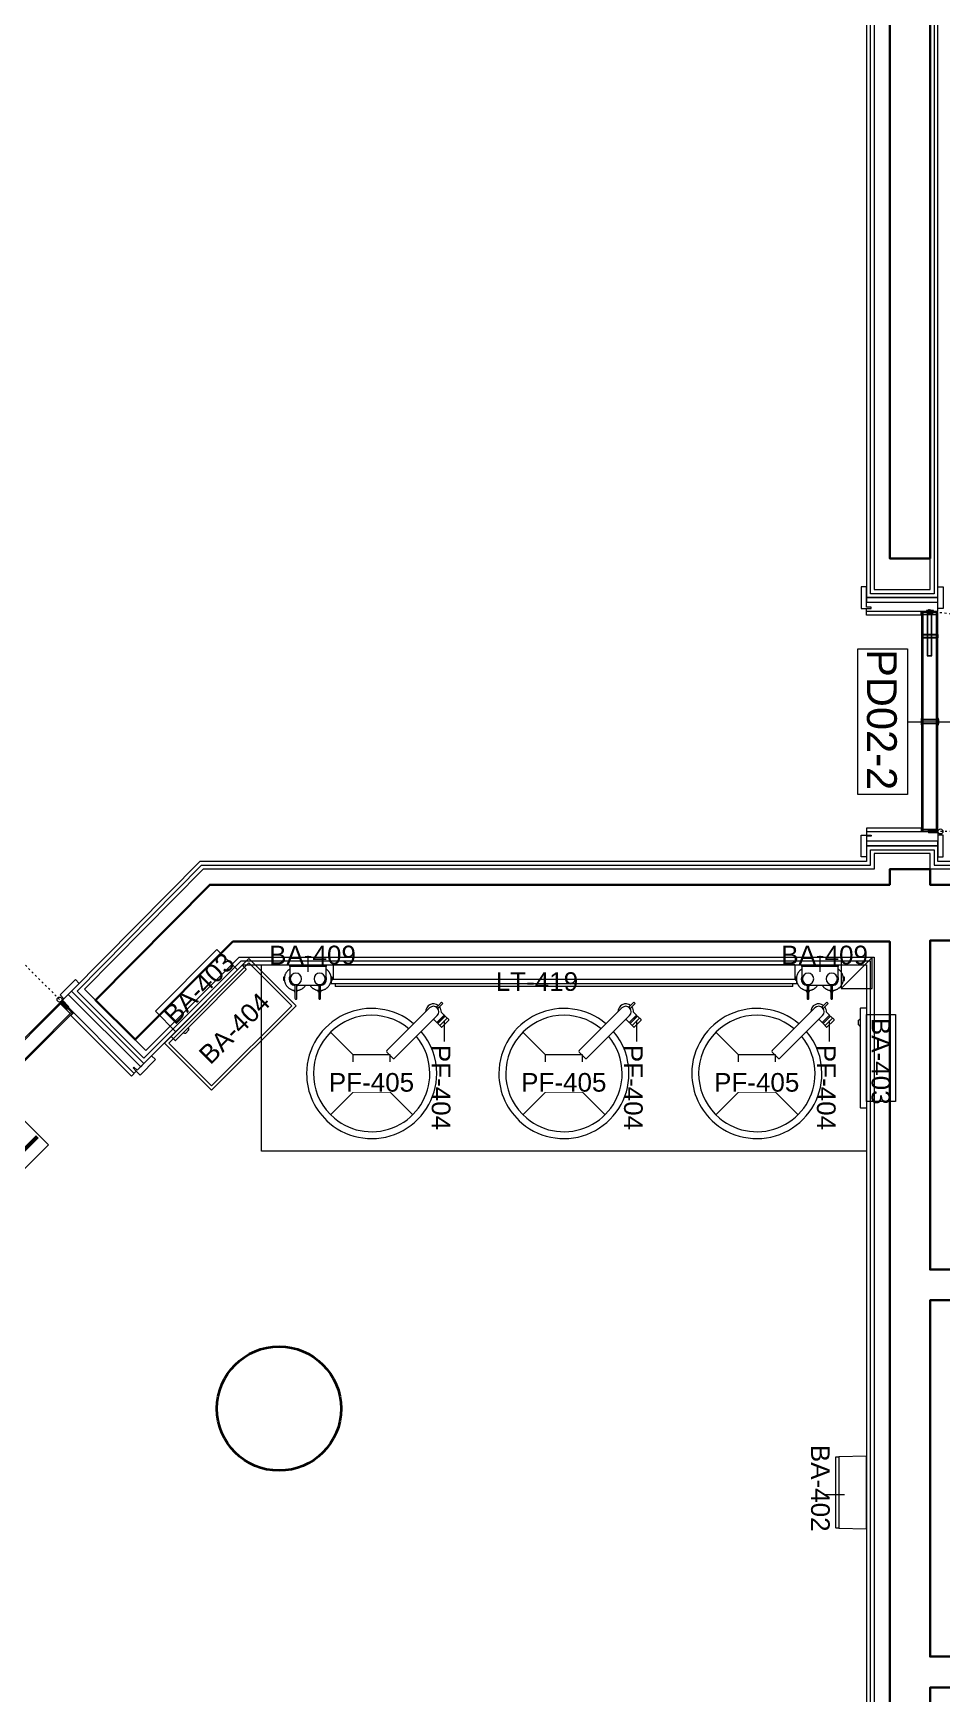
# Model space of a CAD drawing. Header units: centimetres. Extents: x 118932 to 154602, y -32682 to -23521.
# Drawn here: x 126070 to 126363, y -26006 to -25471 of the extents above; entities that cross this region are included whole.
import ezdxf

# ---------------------------------------------------------------- set-up
doc = ezdxf.new("R2010")
doc.units = ezdxf.units.CM
doc.header["$LTSCALE"] = 50
doc.header["$MEASUREMENT"] = 0
doc.linetypes.add('ACAD_ISO03W100', pattern=[30, 12, -18])
doc.linetypes.add('Dash', pattern=[6.35, 3.175, -3.175])
for name, color, linetype, lineweight, true_color in [('GEN_00_BL_Yazı', 7, 'Continuous', 0, 0x4f5250), ('GEN_01_TA_Kolon', 7, 'Continuous', 35, 0xd05d28), ('GEN_02_TF_Islak Hacim', 7, 'Continuous', 5, 0x007cb0), ('GEN_02_TF_Kapı', 7, 'Continuous', 9, 0x4a3526), ('GEN_02_TF_Mobilya', 7, 'Continuous', 5, 0x745e3d), ('GEN_05_ML_Ahşap', 7, 'Continuous', 9, 0x745e3d), ('GEN_05_ML_Alçıpan_giydirme', 7, 'Continuous', 18, 0x7ebab5), ('GEN_06_GR_İnce', 7, 'Continuous', 13, 0xb0b0a9), ('KALACAK DUVARLAR', 7, 'Continuous', 30, 0x005387)]:
    doc.layers.add(name, color=color, linetype=linetype, lineweight=lineweight, true_color=true_color)
doc.styles.add('arial_1_18', font='arial.ttf', dxfattribs={"height": 0.2})
doc.styles.add('Arial_6', font='arial.ttf', dxfattribs={"height": 59.5325})

# ---------------------------------------------------------------- blocks, each defined once
blk = doc.blocks.new('LEVEL -1_E BLOK_KOLON')
at = {"layer": 'GEN_01_TA_Kolon'}
blk.add_circle((52016.49, 11577.23, 0), 20, dxfattribs=at)
blk = doc.blocks.new('KALACAK DUVARLAR LEVEL -1 E BLOK')
at = {"layer": 'KALACAK DUVARLAR', "flags": 128}
for points in [[(-314.48, 1214.69), (-414.48, 1214.69), (-414.48, 1108.71), (-314.48, 1108.71)], [(-314.48, 1098.78), (-414.48, 1098.78), (-414.48, 984), (-314.48, 984)], [(-304.48, 974.01), (-414.48, 974.01), (-414.48, 968.87)], [(-427.48, 968.87), (-427.48, 1214.36), (-639.14, 1214.36), (-670.67, 1182.79), (-683.41, 1195.51), (-646.61, 1232.7), (-427.48, 1232.7), (-427.48, 1237.7), (-414.48, 1237.7), (-414.48, 1232.7), (-180.48, 1232.7), (-180.48, 1172.82), (-15.48, 1172.82), (-15.48, 1214.8), (-41.69, 1214.8), (-41.69, 1232.82), (-15.48, 1232.82), (-15.48, 1536.47)], [(-414.48, 1536.47), (-414.48, 1337.86), (-427.48, 1337.86), (-427.48, 1554.47)]]:
    blk.add_lwpolyline(points, dxfattribs=at)
blk = doc.blocks.new('LEVEL -1_ ALÇIPAN DUVARLAR')
at = {"layer": 'GEN_05_ML_Alçıpan_giydirme', "elevation": 0}
for points in [[(-5.9, 1012.44), (-5.9, 780.84), (12.1, 780.84), (12.1, 984.44)], [(406.1, 984.44), (406.1, 690.8), (379.89, 690.8), (379.89, 662.78), (379.89, 662.78), (379.89, 630.8), (251.1, 630.8), (251.1, 690.68), (12.1, 690.68), (12.1, 695.68), (-5.9, 695.68), (-5.9, 690.68), (-222.12, 690.68), (-260.36, 652.01), (-240.56, 632.24), (-210.49, 662.34), (-5.9, 662.34), (-5.9, 421.85)], [(-7.15, 420.6), (-7.15, 661.09), (-209.97, 661.09), (-241.21, 629.83), (-262.77, 651.36), (-222.64, 691.93), (-7.15, 691.93), (-7.15, 696.93), (13.35, 696.93), (13.35, 691.93), (252.35, 691.93), (252.35, 632.05), (378.64, 632.05), (378.64, 661.53), (378.64, 661.53), (378.64, 692.05), (404.85, 692.05), (404.85, 983.19)], [(13.35, 983.19), (13.35, 779.43), (-7.15, 779.43), (-7.15, 1013.69)], [(-8.4, 1014.94), (-8.4, 778.18), (14.6, 778.18), (14.6, 981.94)], [(403.6, 981.94), (403.6, 693.3), (377.39, 693.3), (377.39, 660.28), (377.39, 660.28), (377.39, 633.3), (253.6, 633.3), (253.6, 693.18), (14.6, 693.18), (14.6, 698.18), (-8.4, 698.18), (-8.4, 693.18), (-223.17, 693.18), (-264.54, 651.35), (-241.21, 628.06), (-209.46, 659.84), (-8.4, 659.84), (-8.4, 419.35)]]:
    blk.add_lwpolyline(points, dxfattribs=at)
blk = doc.blocks.new('ikili sbn')
at = {"layer": 'GEN_00_BL_Yazı'}
blk.add_line((-5.76, -1.77), (-5.76, 3.38), dxfattribs=at)
at = {"layer": 'GEN_02_TF_Islak Hacim'}
for p, q in [((-11.7, 0.01), (-11.7, -4.02)), ((0, -4.01), (0, 0.01)), ((-13.75, -3.45), (-13.75, -4.45)), ((-13.75, -4.45), (-13.39, -4.45)), ((-13.56, -3.44), (-13.73, -3.44)), ((-13.73, -3.44), (-13.73, -4.44)), ((-13.73, -4.44), (-13.56, -4.44)), ((-13.56, -4.44), (-13.56, -3.44)), ((-13.38, -3.45), (-13.56, -3.45)), ((-13.44, -3.76), (-13.45, -3.91)), ((-13.45, -3.91), (-13.45, -4)), ((-13.45, -4), (-13.45, -4.15)), ((-13.45, -4.15), (-13.44, -4.3)), ((-13.43, -3.62), (-13.44, -3.76)), ((-13.44, -4.3), (-13.42, -4.44)), ((-13.41, -3.47), (-13.43, -3.62)), ((-13.42, -4.44), (-13.4, -4.59)), ((-13.39, -3.32), (-13.41, -3.47)), ((-13.4, -4.59), (-13.38, -4.74)), ((-13.36, -3.17), (-13.39, -3.32)), ((-13.38, -4.74), (-13.34, -4.89)), ((-13.32, -3.03), (-13.36, -3.17)), ((-13.34, -4.89), (-13.3, -5.03)), ((-13.28, -2.88), (-13.32, -3.03)), ((-13.3, -5.03), (-13.26, -5.18)), ((-13.23, -2.74), (-13.28, -2.88)), ((-13.26, -5.18), (-13.21, -5.32)), ((-13.18, -2.6), (-13.23, -2.74)), ((-13.21, -5.32), (-13.15, -5.46)), ((-13.12, -2.46), (-13.18, -2.6)), ((-13.06, -2.33), (-13.12, -2.46)), ((-12.99, -2.19), (-13.06, -2.33)), ((-12.91, -2.06), (-12.99, -2.19)), ((-12.83, -1.94), (-12.91, -2.06)), ((-12.75, -1.81), (-12.83, -1.94)), ((-12.66, -1.69), (-12.75, -1.81)), ((-12.56, -1.58), (-12.66, -1.69)), ((-12.47, -1.46), (-12.56, -1.58)), ((-12.36, -1.35), (-12.47, -1.46)), ((-12.25, -1.25), (-12.36, -1.35)), ((-12.14, -1.15), (-12.25, -1.25)), ((-12.03, -1.05), (-12.14, -1.15)), ((-11.91, -0.96), (-12.03, -1.05)), ((-11.78, -0.88), (-11.91, -0.96)), ((-11.7, -0.82), (-11.78, -0.88)), ((0.1, -0.92), (0, -0.86)), ((0.22, -1.01), (0.1, -0.92)), ((0.33, -1.11), (0.22, -1.01)), ((0.45, -1.2), (0.33, -1.11)), ((0.56, -1.31), (0.45, -1.2)), ((0.66, -1.41), (0.56, -1.31)), ((0.76, -1.52), (0.66, -1.41)), ((0.86, -1.64), (0.76, -1.52)), ((0.95, -1.76), (0.86, -1.64)), ((1.04, -1.88), (0.95, -1.76)), ((1.12, -2), (1.04, -1.88)), ((1.2, -2.13), (1.12, -2)), ((1.27, -2.26), (1.2, -2.13)), ((1.34, -2.4), (1.27, -2.26)), ((1.4, -2.54), (1.34, -2.4)), ((1.45, -2.67), (1.4, -2.54)), ((1.43, -5.39), (1.48, -5.25)), ((1.5, -2.82), (1.45, -2.67)), ((1.48, -5.25), (1.53, -5.11)), ((1.55, -2.96), (1.5, -2.82)), ((1.53, -5.11), (1.57, -4.97)), ((1.59, -3.1), (1.55, -2.96)), ((1.57, -4.97), (1.6, -4.82)), ((1.62, -3.25), (1.59, -3.1)), ((1.6, -4.82), (1.63, -4.67)), ((1.65, -3.4), (1.62, -3.25)), ((2, -3.45), (1.62, -3.45)), ((1.63, -4.45), (1.76, -4.45)), ((1.63, -4.67), (1.66, -4.52)), ((1.67, -3.55), (1.65, -3.4)), ((1.66, -4.52), (1.68, -4.38)), ((1.68, -3.7), (1.67, -3.55)), ((1.69, -3.85), (1.68, -3.7)), ((1.68, -4.38), (1.69, -4.23)), ((1.69, -4), (1.69, -3.85)), ((1.69, -4.08), (1.69, -4)), ((1.69, -4.23), (1.69, -4.08)), ((1.76, -3.5), (1.76, -4.5)), ((2, -3.5), (1.76, -3.5)), ((1.76, -4.5), (2, -4.5)), ((2, -3.5), (2, -3.45)), ((2, -4.5), (2, -3.5)), ((-13.15, -5.46), (-13.09, -5.59)), ((-13.09, -5.59), (-13.03, -5.73)), ((-13.03, -5.73), (-12.95, -5.86)), ((-12.95, -5.86), (-12.88, -5.99)), ((-12.88, -5.99), (-12.8, -6.11)), ((-12.8, -6.11), (-12.71, -6.24)), ((-12.71, -6.24), (-12.62, -6.35)), ((-12.62, -6.35), (-12.52, -6.47)), ((-12.52, -6.47), (-12.42, -6.58)), ((-12.42, -6.58), (-12.31, -6.69)), ((-12.31, -6.69), (-12.2, -6.79)), ((-12.2, -6.79), (-12.09, -6.89)), ((-12.09, -6.89), (-11.97, -6.98)), ((-11.97, -6.98), (-11.85, -7.07)), ((-11.85, -7.07), (-11.73, -7.15)), ((-11.73, -7.15), (-11.6, -7.23)), ((-11.6, -7.23), (-11.47, -7.3)), ((-11.47, -7.3), (-11.33, -7.37)), ((-11.33, -7.37), (-11.2, -7.43)), ((-11.2, -7.43), (-11.06, -7.49)), ((-11.06, -7.49), (-10.92, -7.54)), ((-10.92, -7.54), (-10.78, -7.59)), ((-10.78, -7.59), (-10.63, -7.63)), ((-10.63, -7.63), (-10.48, -7.66)), ((-10.48, -7.66), (-10.34, -7.69)), ((-10.34, -7.69), (-10.19, -7.71)), ((-10.26, -7.7), (-10.26, -7.86)), ((-10.01, -7.86), (-10.26, -7.86)), ((-10.26, -7.86), (-10.26, -8.05)), ((-10.26, -8.05), (-10.01, -8.05)), ((-10.19, -7.71), (-10.04, -7.73)), ((-10.04, -7.73), (-10.01, -7.73)), ((-9.41, -6.02), (-2.35, -6.02)), ((-9.41, -7.73), (-9.29, -7.72)), ((-9.26, -7.86), (-9.41, -7.86)), ((-9.41, -8.05), (-9.26, -8.05)), ((-9.29, -7.72), (-9.14, -7.7)), ((-9.26, -7.86), (-9.26, -7.72)), ((-9.26, -8.05), (-9.26, -7.86)), ((-9.14, -7.7), (-8.99, -7.68)), ((-8.99, -7.68), (-8.85, -7.65)), ((-8.85, -7.65), (-8.7, -7.61)), ((-8.7, -7.61), (-8.56, -7.57)), ((-8.56, -7.57), (-8.42, -7.52)), ((-8.42, -7.52), (-8.28, -7.47)), ((-8.28, -7.47), (-8.14, -7.41)), ((-8.14, -7.41), (-8, -7.34)), ((-8, -7.34), (-7.87, -7.27)), ((-7.87, -7.27), (-7.74, -7.19)), ((-7.74, -7.19), (-7.62, -7.11)), ((-7.62, -7.11), (-7.49, -7.03)), ((-7.49, -7.03), (-7.37, -6.94)), ((-7.37, -6.94), (-7.26, -6.84)), ((-7.26, -6.84), (-7.15, -6.74)), ((-7.15, -6.74), (-7.04, -6.64)), ((-7.04, -6.64), (-6.93, -6.53)), ((-6.93, -6.53), (-6.84, -6.42)), ((-6.84, -6.42), (-6.74, -6.3)), ((-6.74, -6.3), (-6.65, -6.18)), ((-6.65, -6.18), (-6.57, -6.06)), ((-6.57, -6.06), (-6.54, -6.02)), ((-5.21, -6.02), (-5.15, -6.11)), ((-5.15, -6.11), (-5.06, -6.24)), ((-5.06, -6.24), (-4.97, -6.35)), ((-4.97, -6.35), (-4.87, -6.47)), ((-4.87, -6.47), (-4.77, -6.58)), ((-4.77, -6.58), (-4.67, -6.69)), ((-4.67, -6.69), (-4.56, -6.79)), ((-4.56, -6.79), (-4.44, -6.89)), ((-4.44, -6.89), (-4.33, -6.98)), ((-4.33, -6.98), (-4.21, -7.07)), ((-4.21, -7.07), (-4.08, -7.15)), ((-4.08, -7.15), (-3.95, -7.23)), ((-3.95, -7.23), (-3.82, -7.3)), ((-3.82, -7.3), (-3.69, -7.37)), ((-3.69, -7.37), (-3.55, -7.43)), ((-3.55, -7.43), (-3.41, -7.49)), ((-3.41, -7.49), (-3.27, -7.54)), ((-3.27, -7.54), (-3.13, -7.59)), ((-3.13, -7.59), (-2.99, -7.63)), ((-2.99, -7.63), (-2.84, -7.66)), ((-2.84, -7.66), (-2.69, -7.69)), ((-2.69, -7.69), (-2.54, -7.71)), ((-2.62, -7.67), (-2.62, -7.84)), ((-2.62, -7.84), (-2.62, -8.05)), ((-2.36, -7.84), (-2.62, -7.84)), ((-2.62, -8.05), (-2.36, -8.05)), ((-2.54, -7.71), (-2.4, -7.73)), ((-2.4, -7.73), (-2.34, -7.73)), ((-1.77, -7.73), (-1.65, -7.72)), ((-1.62, -7.84), (-1.77, -7.84)), ((-1.77, -8.05), (-1.62, -8.05)), ((-1.65, -7.72), (-1.5, -7.7)), ((-1.62, -7.84), (-1.62, -7.69)), ((-1.62, -8.05), (-1.62, -7.84)), ((-1.5, -7.7), (-1.35, -7.68)), ((-1.35, -7.68), (-1.2, -7.65)), ((-1.2, -7.65), (-1.06, -7.61)), ((-1.06, -7.61), (-0.91, -7.57)), ((-0.91, -7.57), (-0.77, -7.52)), ((-0.77, -7.52), (-0.63, -7.47)), ((-0.63, -7.47), (-0.49, -7.41)), ((-0.49, -7.41), (-0.36, -7.34)), ((-0.36, -7.34), (-0.23, -7.27)), ((-0.23, -7.27), (-0.1, -7.19)), ((-0.1, -7.19), (0.03, -7.11)), ((0.03, -7.11), (0.15, -7.03)), ((0.15, -7.03), (0.27, -6.94)), ((0.27, -6.94), (0.39, -6.84)), ((0.39, -6.84), (0.5, -6.74)), ((0.5, -6.74), (0.61, -6.64)), ((0.61, -6.64), (0.71, -6.53)), ((0.71, -6.53), (0.81, -6.42)), ((0.81, -6.42), (0.9, -6.3)), ((0.9, -6.3), (0.99, -6.18)), ((0.99, -6.18), (1.08, -6.06)), ((1.08, -6.06), (1.16, -5.93)), ((1.16, -5.93), (1.23, -5.8)), ((1.23, -5.8), (1.3, -5.67)), ((1.3, -5.67), (1.37, -5.53)), ((1.37, -5.53), (1.43, -5.39))]:
    blk.add_line(p, q, dxfattribs=at)
blk.add_lwpolyline([(0, 0.01), (-11.7, 0.01), (-11.7, 0.5), (0, 0.5)], close=True, dxfattribs=at)
for points in [[(-10.01, -5.79), (-10.01, -10.23, 1.037151), (-9.41, -10.23), (-9.41, -5.79)], [(-2.36, -5.79), (-2.36, -10.23, 1.037151), (-1.77, -10.23), (-1.77, -5.79)]]:
    blk.add_lwpolyline(points, format="xyb", dxfattribs=at)
for centre, radius, start, end in [((-9.7, -4), 2.2, 156.7633, 180), ((-9.7, -4), 2.2, 180, 261.9501), ((-9.7, -4.02), 2, 180, 261.1452), ((-9.7, -4), 1.82, 0, 180), ((-9.7, -4), 1.82, 180, 0), ((-2.06, -4), 1.82, 0, 180), ((-2.06, -4), 1.82, 180, 0), ((-2, -4.01), 2, 277.1261, 0), ((-2.06, -4), 2.2, 277.8672, 0), ((-2.06, -4), 2.2, 0, 20.0549), ((-9.7, -4), 2.2, 277.5263, 292.0167), ((-2.06, -4), 2.2, 247.9833, 262.1328)]:
    blk.add_arc(centre, radius, start, end, dxfattribs=at)
at = {"layer": 'GEN_00_BL_Yazı', "insert": (-18.33, 0.61), "char_height": 6, "width": 33.1384, "attachment_point": 7, "style": 'Arial_6'}
blk.add_mtext('BA-409', dxfattribs=at)
blk = doc.blocks.new('BA 403')
at = {"layer": 'GEN_02_TF_Islak Hacim'}
for p, q in [((-11.27, -1.56), (-11.27, 2.06)), ((-11.19, 2.14), (-9.37, 2.14)), ((-9.37, 2.14), (-9.37, 0)), ((-11.91, -3.34), (-11.91, -1.91)), ((-11.27, -3.69), (-11.27, -1.56)), ((-11.27, -30.16), (-11.27, -3.69)), ((-9.37, -28.1), (-9.37, 0)), ((-9.37, -30.24), (-11.19, -30.24)), ((-9.37, -28.1), (-9.37, -30.24))]:
    blk.add_line(p, q, dxfattribs=at)
at = {"layer": 'GEN_02_TF_Islak Hacim', "linetype": 'Dash', "lineweight": 5}
for p, q in [((-9.37, 0), (0, 0)), ((0, 0), (0, -28.1)), ((0, -28.1), (-9.37, -28.1))]:
    blk.add_line(p, q, dxfattribs=at)
at = {"layer": 'GEN_02_TF_Islak Hacim'}
for centre, radius, start, end in [((-11.19, 2.06), 0.0813, 90, 180), ((-11.83, -1.91), 0.08, 114.0212, 180), ((-11.83, -3.34), 0.08, 180, 245.9788), ((-11.29, -2.08), 0.614, 97.2939, 157.3604), ((-11.29, -3.17), 0.614, 202.6396, 262.7061), ((-11.36, -1.56), 0.0879, 0, 97.2939), ((-11.36, -3.69), 0.0879, 262.7061, 0), ((-11.19, -30.16), 0.0813, 180, 270)]:
    blk.add_arc(centre, radius, start, end, dxfattribs=at)
at = {"layer": 'GEN_00_BL_Yazı', "insert": (-1.72, -1.12), "char_height": 6, "width": 26.5421, "attachment_point": 1, "rotation": 270, "style": 'Arial_6'}
blk.add_mtext('BA-403', dxfattribs=at)
blk = doc.blocks.new('pf 404 faucet')
at = {"layer": 'GEN_02_TF_Islak Hacim'}
for p, q in [((0.48, 5.43), (-11.98, -7.03)), ((2.96, 3.48), (1, 5.43)), ((-9.51, -9.51), (2.96, 2.96)), ((-17.01, -6.9), (-14.72, -4.61)), ((-16.5, -7.52), (-14.1, -5.12)), ((-13.45, -5.76), (-14.6, -4.61)), ((-15.86, -8.17), (-17.01, -7.02)), ((-15.86, -8.17), (-13.45, -5.76)), ((-15.57, -8.42), (-13.19, -6.05)), ((-15.54, -8.48), (-13.14, -6.08)), ((-15.54, -8.48), (-14.58, -9.44)), ((-14.05, -11.15), (-13.48, -10.58)), ((-13.6, -5.91), (-13.45, -5.76)), ((-11.97, -7.02), (-13.28, -8.33)), ((-13.19, -6.14), (-13.19, -6.05)), ((-13.14, -6.08), (-13.19, -6.14)), ((-12.18, -7.04), (-13.14, -6.08)), ((-12.19, -7.03), (-12.08, -7.13)), ((-9.5, -9.5), (-10.81, -10.81)), ((-14.04, -11.14), (-15.1, -12.2)), ((-14.68, -12.63), (-15.1, -12.2)), ((-14.68, -12.63), (-13.62, -11.57)), ((-13.62, -11.57), (-13.05, -11))]:
    blk.add_line(p, q, dxfattribs=at)
for centre, radius, start, end in [((0.74, 5.17), 0.372, 45, 135), ((2.7, 3.22), 0.366, 315, 45), ((-14.66, -4.67), 0.0822, 45, 135), ((-16.95, -6.96), 0.0822, 135, 225), ((-14.53, -7.85), 1.19, 188.0637, 208.8338), ((-12.05, -9.57), 2.54, 177.0124, 218.217), ((-12.05, -9.57), 1.75, 135, 315), ((-12.05, -9.57), 2.54, 231.7355, 1.516), ((-13.77, -7.09), 1.19, 61.1662, 81.9363), ((-12.05, -9.57), 2.54, 88.5492, 92.9876)]:
    blk.add_arc(centre, radius, start, end, dxfattribs=at)
blk = doc.blocks.new('Sink-Vessel-Lavatory-KOHLER-Inscribe-K-2388 - PF-405 SINK-V19-POOL - OVERALL PLAN')
at = {"layer": 'GEN_00_BL_Yazı'}
blk.add_line((-234.5, -102.7), (-234.5, -170.3), dxfattribs=at)
at = {"layer": 'GEN_02_TF_Islak Hacim'}
for p, q in [((-132.7, 132.7), (-59.7, 59.7)), ((132.7, 132.7), (59.7, 59.7)), ((-59.7, 59.7), (-59.7, -59.7)), ((-59.7, 59.7), (59.7, 59.7)), ((59.7, 59.7), (59.7, -59.7)), ((-59.7, -59.7), (59.7, -59.7)), ((132.7, -132.7), (59.7, -59.7))]:
    blk.add_line(p, q, dxfattribs=at)
for radius in [33.6, 27.6]:
    blk.add_circle((0, 0), radius, dxfattribs=at)
for radius, start, end in [(209.6, 49.7381, 180), (187.6, 50.2894, 180), (187.6, 230.3512, 50.2894), (209.6, 0, 49.7381), (209.6, 180, 220.2095), (187.6, 180, 219.6488), (209.6, 229.7905, 0)]:
    blk.add_arc((0, 0), radius, start, end, dxfattribs=at)
at = {"layer": 'GEN_02_TF_Islak Hacim', "xscale": 9.999999999999998, "yscale": 9.999999999999998, "zscale": 9.999999999999998}
blk.add_blockref('pf 404 faucet', (-78.7, -103.4), dxfattribs=at)
at = {"layer": 'GEN_00_BL_Yazı', "insert": (-192.8, -92.5), "char_height": 60, "width": 331.384, "attachment_point": 7, "rotation": 90, "style": 'Arial_6'}
blk.add_mtext('PF-404', dxfattribs=at)
blk.add_wipeout([(156.6, 59.7), (156.6, -36.7), (-136, -36.7), (-136, 59.7)]).dxf.layer = 'GEN_00_BL_Yazı'
at = {"layer": 'GEN_00_BL_Yazı', "insert": (138, 59.3), "char_height": 60, "width": 331.384, "attachment_point": 7, "rotation": 180, "style": 'Arial_6'}
blk.add_mtext('PF-405', dxfattribs=at)
blk = doc.blocks.new('LT-419')
at = {"layer": 'GEN_02_TF_Mobilya'}
for p, q in [((-149.38, 6), (-149.38, 4.75)), ((0.62, 6), (-149.38, 6)), ((-148.11, 6.99), (-0.65, 6.99)), ((-148.11, 6.99), (-148.11, 6)), ((-0.65, 6), (-0.65, 6.99)), ((0.62, 4.75), (0.62, 6)), ((-149.38, 4.75), (0.62, 4.75)), ((-148.76, 0), (-148.76, 4.75)), ((-148.76, 0), (0, 0)), ((0, 0), (0, 4.75))]:
    blk.add_line(p, q, dxfattribs=at)
at = {"layer": 'GEN_00_BL_Yazı', "insert": (-52.4, 8.46), "char_height": 6, "width": 33.1384, "attachment_point": 7, "rotation": 180, "style": 'Arial_6'}
blk.add_mtext('LT-419', dxfattribs=at)
blk = doc.blocks.new('trash box')
at = {"layer": 'GEN_02_TF_Islak Hacim'}
for points in [[(41832.45, -30150.66), (41793.95, -30150.66), (41793.95, -30172.16), (41832.45, -30172.16)], [(41831.45, -30151.66), (41794.95, -30151.66), (41794.95, -30171.16), (41831.45, -30171.16)]]:
    blk.add_lwpolyline(points, close=True, dxfattribs=at)
at = {"layer": 'GEN_00_BL_Yazı', "insert": (41799.29, -30166.34), "char_height": 6, "width": 33.1384, "attachment_point": 7, "style": 'Arial_6'}
blk.add_mtext('BA-404', dxfattribs=at)
blk = doc.blocks.new('hand dryer ba402')
at = {"layer": 'GEN_00_BL_Yazı'}
blk.add_line((-13.71, 11), (-7.12, 11), dxfattribs=at)
at = {"layer": 'GEN_02_TF_Islak Hacim'}
blk.add_lwpolyline([(-8.94, 0.17), (0, 0), (0, 23.33), (-8.94, 23.16), (-8.94, 0.17), (-9.73, 0.17, -0.414214), (-9.93, 0.37), (-9.93, 22.96, -0.414214), (-9.74, 23.16), (-8.94, 23.16)], format="xyb", dxfattribs=at)
at = {"layer": 'GEN_00_BL_Yazı', "insert": (-11.87, -0.94), "char_height": 6, "width": 26.5421, "attachment_point": 3, "rotation": 270.0002, "style": 'Arial_6'}
blk.add_mtext('BA-402', dxfattribs=at)
blk = doc.blocks.new('LEVEL -1 ISLAK HACİM')
for name, p, rotation in [('BA 403', (6031.97, 2674.51, 0), 135.0841726934084), ('trash box', (-44837.63, -5568.8, 0), 45.00000000000001), ('LT-419', (6089.24, 2689.42, 0), 180), ('hand dryer ba402', (6261.12, 2507.76, 0), 359.9998141143188)]:
    blk.add_blockref(name, p, dxfattribs=dict(rotation=rotation))
for name, p in [('ikili sbn', (6086.97, 2688.92, 0)), ('ikili sbn', (6251.97, 2688.92, 0)), ('BA 403', (6270.48, 2673.47, 0))]:
    blk.add_blockref(name, p)
at = {"xscale": 0.09999999999999999, "yscale": 0.09999999999999999, "zscale": 0.09999999999999999, "rotation": 180}
blk.add_blockref('Sink-Vessel-Lavatory-KOHLER-Inscribe-K-2388 - PF-405 SINK-V19-POOL - OVERALL PLAN', (6163.62, 2654.42, 0), dxfattribs=at)
for p in [(6101.66, 2654.42, 0), (6225.78, 2654.42, 0)]:
    blk.add_blockref('Sink-Vessel-Lavatory-KOHLER-Inscribe-K-2388 - PF-405 SINK-V19-POOL - OVERALL PLAN', p, dxfattribs=at)
at = {"layer": 'GEN_02_TF_Islak Hacim', "elevation": 0}
blk.add_lwpolyline([(6066.12, 2689.42), (6261.12, 2689.42), (6261.12, 2629.42), (6066.12, 2629.42)], close=True, dxfattribs=at)
blk = doc.blocks.new('10X10 YER SÜZGECI')
at = {"layer": 'GEN_02_TF_Islak Hacim'}
blk.add_line((79379.38, -32867.31), (79369.38, -32877.31), dxfattribs=at)
blk.add_lwpolyline([(79369.38, -32877.31), (79379.38, -32877.31), (79379.38, -32867.31), (79369.38, -32867.31)], close=True, dxfattribs=at)
blk = doc.blocks.new('level -1 süzgeçler')
at = {"rotation": 0.03205464016923658}
blk.add_blockref('10X10 YER SÜZGECI', (-82170.45, 37004.07, 0), dxfattribs=at)
blk = doc.blocks.new('PD07-2')
at = {"layer": 'GEN_02_TF_Kapı'}
for p, q in [((-135.86, 0.14), (-135.86, -3)), ((-135.56, 0.01), (-135.56, -3)), ((-135.26, 0.01), (-135.26, -3)), ((-135.26, 0), (-71.19, 0)), ((-135.26, -5.2), (-135.26, 0)), ((-134.96, 0.14), (-134.96, -3)), ((-79.32, 0), (-79.32, -5.2, 0)), ((-78.32, 0), (-78.32, -5.2, 0)), ((-71.19, -5.2), (-71.19, 0)), ((-70.7, 0), (-70.7, -5.2, 0)), ((-70.69, 0), (-70.69, -5.2, 0)), ((-69.31, 0), (-69.31, -5.2, 0)), ((-4.8, 0), (-68.81, 0)), ((-68.81, -5.2), (-68.81, 0)), ((-61.68, 0), (-61.68, -5.2, 0)), ((-60.68, 0), (-60.68, -5.2, 0)), ((-5.1, 0.14), (-5.1, -3)), ((-4.8, 0.01), (-4.8, -3)), ((-4.8, -5.2), (-4.8, 0)), ((-4.5, 0.01), (-4.5, -3)), ((-4.5, 0), (-4.5, -33)), ((-4.5, 0), (0, 0)), ((-4.2, 0.14), (-4.2, -3)), ((-135.5, 0), (-140, 0)), ((-135.56, -3), (-135.86, -3)), ((-135.24, -2.6), (-135.56, -2.26)), ((-135.24, -2.6), (-135.56, -2.26)), ((-135.24, -2.6), (-135.56, -3.01)), ((-135.5, 0), (-135.5, -33)), ((-135.26, -0.4), (-71.19, -0.4)), ((-135.26, -2.54), (-135.26, -2.12)), ((-135.26, -2.55), (-135.24, -2.55)), ((-135.26, -2.65), (-135.26, -2.55)), ((-135.26, -2.65), (-135.24, -2.65)), ((-135.26, -3.08), (-135.26, -2.66)), ((-134.96, -3), (-135.26, -3)), ((-135.26, -4.8), (-71.19, -4.8)), ((-135.26, -5.2), (-71.19, -5.2)), ((-135.24, -2.1), (-134.88, -2.1)), ((-135.24, -2.45), (-135.24, -2.55)), ((-135.24, -2.45), (-135.13, -2.45)), ((-135.24, -2.65), (-135.24, -2.55)), ((-135.24, -2.65), (-135.24, -2.75)), ((-135.24, -2.75), (-135.13, -2.75)), ((-134.88, -3.1), (-135.24, -3.1)), ((-135.13, -2.12), (-135.13, -3.08)), ((-135.13, -2.45), (-135.13, -2.75)), ((-134.86, -2.12), (-134.86, -3.08)), ((-134.66, -4.8), (-134.66, -0.4)), ((-71.79, -4.8), (-71.79, -0.4)), ((-71.59, -2.12), (-71.59, -3.08)), ((-71.21, -2.1), (-71.57, -2.1)), ((-71.57, -2.12), (-71.57, -3.08)), ((-71.21, -2.12), (-71.57, -2.12)), ((-71.57, -3.08), (-71.21, -3.08)), ((-71.57, -3.1), (-71.21, -3.1)), ((-71.32, -2.12), (-71.32, -3.08)), ((-71.21, -2.45), (-71.32, -2.45)), ((-71.32, -2.45), (-71.32, -2.75)), ((-71.21, -2.75), (-71.32, -2.75)), ((-71.21, -2.54), (-71.21, -2.12)), ((-71.21, -2.6), (-70.89, -2.26)), ((-71.21, -2.6), (-70.89, -2.26)), ((-71.21, -2.45), (-71.21, -2.55)), ((-71.21, -2.54), (-71.19, -2.54)), ((-71.19, -2.55), (-71.21, -2.55)), ((-71.21, -2.65), (-71.21, -2.55)), ((-71.21, -2.6), (-70.89, -3.01)), ((-71.21, -2.65), (-71.21, -2.75)), ((-71.19, -2.65), (-71.21, -2.65)), ((-71.21, -3.08), (-71.21, -2.66)), ((-71.21, -2.66), (-71.19, -2.66)), ((-71.19, -2.06), (-71.19, -3.11)), ((-70.19, -2.73), (-71.19, -2.06)), ((-71.19, -2.54), (-71.19, -2.12)), ((-71.19, -2.65), (-71.19, -2.55)), ((-71.19, -3.08), (-71.19, -2.66)), ((-70.19, -2.99), (-71.19, -3.11)), ((-71.19, -3.11), (-71.19, -2.99)), ((-70.69, -1.47), (-70.59, -1.47)), ((-70.59, -3.69), (-70.69, -3.69)), ((-69.41, -5.2), (-70.6, -5.2)), ((-70.59, -1.47), (-70.59, -2.46)), ((-70.59, -3.04), (-70.59, -3.69)), ((-70.19, -2.99), (-70.19, -2.73)), ((-69.81, -2.73), (-68.81, -2.06)), ((-69.81, -2.99), (-69.81, -2.73)), ((-69.81, -2.99), (-68.81, -3.11)), ((-69.41, -1.47), (-69.41, -2.46)), ((-69.31, -1.47), (-69.41, -1.47)), ((-69.41, -3.04), (-69.41, -3.69)), ((-69.41, -3.69), (-69.31, -3.69)), ((-68.79, -2.6), (-69.11, -2.26)), ((-68.79, -2.6), (-69.11, -2.26)), ((-68.79, -2.6), (-69.11, -3.01)), ((-4.8, -0.4), (-68.81, -0.4)), ((-68.81, -2.06), (-68.81, -3.11)), ((-68.81, -2.54), (-68.81, -2.12)), ((-68.79, -2.54), (-68.81, -2.54)), ((-68.81, -2.55), (-68.79, -2.55)), ((-68.81, -2.65), (-68.81, -2.55)), ((-68.81, -2.65), (-68.79, -2.65)), ((-68.81, -3.08), (-68.81, -2.66)), ((-68.79, -2.66), (-68.81, -2.66)), ((-68.81, -3.11), (-68.81, -2.99)), ((-4.8, -4.8), (-68.81, -4.8)), ((-4.8, -5.2), (-68.81, -5.2)), ((-68.79, -2.1), (-68.43, -2.1)), ((-68.79, -2.54), (-68.79, -2.12)), ((-68.79, -2.12), (-68.43, -2.12)), ((-68.79, -2.45), (-68.79, -2.55)), ((-68.79, -2.45), (-68.68, -2.45)), ((-68.79, -2.65), (-68.79, -2.55)), ((-68.79, -2.65), (-68.79, -2.75)), ((-68.79, -3.08), (-68.79, -2.66)), ((-68.79, -2.75), (-68.68, -2.75)), ((-68.43, -3.08), (-68.79, -3.08)), ((-68.43, -3.1), (-68.79, -3.1)), ((-68.68, -2.12), (-68.68, -3.08)), ((-68.68, -2.45), (-68.68, -2.75)), ((-68.43, -2.12), (-68.43, -3.08)), ((-68.41, -2.12), (-68.41, -3.08)), ((-68.21, -4.8), (-68.21, -0.4)), ((-5.4, -4.8), (-5.4, -0.4)), ((-5.2, -2.12), (-5.2, -3.08)), ((-4.82, -2.1), (-5.18, -2.1)), ((-5.18, -3.1), (-4.82, -3.1)), ((-5.1, -3), (-4.8, -3)), ((-4.93, -2.12), (-4.93, -3.08)), ((-4.82, -2.45), (-4.93, -2.45)), ((-4.93, -2.45), (-4.93, -2.75)), ((-4.82, -2.75), (-4.93, -2.75)), ((-4.82, -2.6), (-4.5, -2.26)), ((-4.82, -2.6), (-4.5, -2.26)), ((-4.82, -2.45), (-4.82, -2.55)), ((-4.8, -2.55), (-4.82, -2.55)), ((-4.82, -2.65), (-4.82, -2.55)), ((-4.82, -2.6), (-4.5, -3.01)), ((-4.82, -2.65), (-4.82, -2.75)), ((-4.8, -2.65), (-4.82, -2.65)), ((-4.8, -2.54), (-4.8, -2.12)), ((-4.8, -2.65), (-4.8, -2.55)), ((-4.8, -3.08), (-4.8, -2.66)), ((-4.5, -3), (-4.2, -3)), ((-134.3, -5.4), (-135.5, -5.4)), ((-134.3, -5.4), (-134.3, -33)), ((-5.7, -5.4), (-5.7, -33)), ((-5.7, -5.4), (-4.5, -5.4)), ((-136.5, -31.5), (-136.9, -31.5)), ((-136.9, -31.5), (-136.9, -33)), ((-136.5, -33), (-136.5, -31.5)), ((-3.5, -33), (-3.5, -31.5)), ((-3.5, -31.5), (-3.1, -31.5)), ((-3.1, -31.5), (-3.1, -33)), ((-134.3, -33), (-136.5, -33)), ((-5.7, -33), (-3.5, -33)), ((-3.1, -33), (0, -33))]:
    blk.add_line(p, q, dxfattribs=at)
at = {"layer": 'GEN_02_TF_Kapı', "linetype": 'ACAD_ISO03W100', "ltscale": 0.001}
for points in [[(-135.41, 0.8), (-135.41, 66.22, -0.41645), (-70, 0.3)], [(-4.65, 0.8), (-4.65, 66.15, 0.416408), (-70, 0.3)]]:
    blk.add_lwpolyline(points, format="xyb", dxfattribs=at)
at = {"layer": 'GEN_02_TF_Kapı'}
for points in [[(-136.5, 0), (-143.5, 0), (-143.5, 1.75), (-136.5, 1.75)], [(-79.22, 0), (-79.32, 0), (-79.32, -5.2), (-79.22, -5.2)], [(-79.32, 0), (-79.22, 0), (-79.22, -5.2), (-79.32, -5.2)], [(-79.22, -5.2), (-78.42, -5.2), (-78.42, 0), (-79.22, 0)], [(-78.42, 0), (-78.32, 0), (-78.32, -5.2), (-78.42, -5.2)], [(-78.32, 0), (-78.42, 0), (-78.42, -5.2), (-78.32, -5.2)], [(-71, 0), (-69, 0), (-69, 0.2), (-69.4, 0.3), (-70.6, 0.3), (-71, 0.2)], [(-70.6, 0), (-70.7, 0), (-70.7, -5.2), (-70.6, -5.2)], [(-70.59, 0), (-70.69, 0), (-70.69, -5.2), (-70.59, -5.2)], [(-70.6, -5.2), (-69.4, -5.2), (-69.4, 0), (-70.6, 0)], [(-69.41, 0), (-69.31, 0), (-69.31, -5.2), (-69.41, -5.2)], [(-61.58, 0), (-61.68, 0), (-61.68, -5.2), (-61.58, -5.2)], [(-61.68, 0), (-61.58, 0), (-61.58, -5.2), (-61.68, -5.2)], [(-60.78, -5.2), (-61.58, -5.2), (-61.58, 0), (-60.78, 0)], [(-60.78, 0), (-60.68, 0), (-60.68, -5.2), (-60.78, -5.2)], [(-60.68, 0), (-60.78, 0), (-60.78, -5.2), (-60.68, -5.2)], [(-3.5, 0), (3.5, 0), (3.5, 1.75), (-3.5, 1.75)], [(0, 0), (-1.5, 0), (-1.5, -33), (0, -33)], [(-138.5, 0), (-140, 0), (-140, -33), (-138.5, -33)], [(-80.14, -1.95), (-71.29, -1.95), (-71.29, -3.47), (-80.14, -3.47)], [(-80.04, -2.05), (-71.39, -2.05), (-71.39, -3.37), (-80.04, -3.37)], [(-71.19, -3.47), (-71.39, -3.47), (-71.39, -1.55), (-71.19, -1.55)], [(-71.01, -5.4), (-69.01, -5.4), (-69.01, -5.2), (-71.01, -5.2)], [(-70.69, -3.69), (-70.89, -3.69), (-70.89, -1.47), (-70.69, -1.47)], [(-69.31, -3.69), (-69.11, -3.69), (-69.11, -1.47), (-69.31, -1.47)], [(-68.81, -3.47), (-68.61, -3.47), (-68.61, -1.55), (-68.81, -1.55)], [(-59.86, -1.95), (-68.71, -1.95), (-68.71, -3.47), (-59.86, -3.47)], [(-59.96, -2.05), (-68.61, -2.05), (-68.61, -3.37), (-59.96, -3.37)]]:
    blk.add_lwpolyline(points, close=True, dxfattribs=at)
for points in [[(-135.26, -2.54), (-135.24, -2.54), (-135.24, -2.12), (-134.88, -2.12), (-134.88, -3.08), (-135.24, -3.08), (-135.24, -2.66), (-135.26, -2.66)], [(-4.8, -2.54), (-4.82, -2.54), (-4.82, -2.12), (-5.18, -2.12), (-5.18, -3.08), (-4.82, -3.08), (-4.82, -2.66), (-4.8, -2.66)], [(-136.9, -33), (-143.5, -33), (-143.5, -34.75), (-136.5, -34.75), (-136.5, -33)], [(-3.1, -33), (3.5, -33), (3.5, -34.75), (-3.5, -34.75), (-3.5, -33)]]:
    blk.add_lwpolyline(points, dxfattribs=at)
for centre in [(-135.41, 0.8), (-4.65, 0.8)]:
    blk.add_circle(centre, 0.8, dxfattribs=at)
for centre, start, end in [((-135.24, -2.12), 91.5433, 178.4567), ((-135.24, -3.08), 181.5433, 268.4567), ((-134.88, -2.12), 1.5433, 88.4567), ((-134.88, -3.08), 271.5433, 358.4567), ((-71.57, -2.12), 91.5433, 178.4567), ((-71.57, -3.08), 181.5433, 268.4567), ((-71.21, -2.12), 1.5433, 88.4567), ((-71.21, -3.08), 271.5433, 358.4567), ((-68.79, -2.12), 91.5433, 178.4567), ((-68.79, -3.08), 181.5433, 268.4567), ((-68.43, -2.12), 1.5433, 88.4567), ((-68.43, -3.08), 271.5433, 358.4567), ((-5.18, -2.12), 91.5433, 178.4567), ((-5.18, -3.08), 181.5433, 268.4567), ((-4.82, -2.12), 1.5433, 88.4567), ((-4.82, -3.08), 271.5433, 358.4567)]:
    blk.add_arc(centre, 0.0206, start, end, dxfattribs=at)
at = {"layer": 'GEN_05_ML_Ahşap'}
blk.add_lwpolyline([(-70, -9.77), (-70, 33.79)], dxfattribs=at)
blk.add_lwpolyline([(-99.69, -29.77), (-40.31, -29.77), (-40.31, -9.77), (-99.69, -9.77)], close=True, dxfattribs=at)
at = {"layer": 'GEN_00_BL_Yazı', "char_height": 12, "attachment_point": 7, "rotation": 90, "style": 'arial_1_18'}
for s, insert in [('\\A1;140', (-71.95, 8.27)), ('\\A1;210', (-56.2, 6.68))]:
    blk.add_mtext_dynamic_manual_height_columns(s, width=3542.6897, gutter_width=1875, heights=[387.79], dxfattribs=dict(at, insert=insert))
at = {"layer": 'GEN_00_BL_Yazı', "insert": (-96.92, -26.22), "char_height": 12, "attachment_point": 7, "style": 'arial_1_18'}
blk.add_mtext_dynamic_manual_height_columns('\\A1;PD07-2', width=3542.6897, gutter_width=1875, heights=[387.79], dxfattribs=at)
blk = doc.blocks.new('PD02-2')
at = {"layer": 'GEN_02_TF_Kapı'}
for p, q in [((-75.5, 0), (-80, 0)), ((-75.5, 0), (-75.5, -23)), ((-68.07, 0), (-68.07, -5.2, 0)), ((-67.07, 0), (-67.07, -5.2, 0)), ((-40.7, 0), (-40.7, -5.2, 0)), ((-39.31, 0), (-39.31, -5.2, 0)), ((-5.1, 0.14), (-5.1, -3)), ((-4.8, 0.01), (-4.8, -3)), ((-4.5, 0.01), (-4.5, -3)), ((-4.2, 0.14), (-4.2, -3)), ((-76.2, -2.73), (-75.2, -2.06)), ((-76.2, -2.99), (-76.2, -2.73)), ((-76.2, -2.99), (-75.2, -3.11)), ((-75.8, -1.47), (-75.8, -2.46)), ((-75.7, -1.47), (-75.8, -1.47)), ((-75.8, -3.04), (-75.8, -3.69)), ((-75.8, -3.69), (-75.7, -3.69)), ((-75.18, -2.6), (-75.5, -2.26)), ((-75.18, -2.6), (-75.5, -2.26)), ((-75.18, -2.6), (-75.5, -3.01)), ((-4.8, 0), (-75.2, 0)), ((-75.2, -5.2), (-75.2, 0)), ((-4.8, -0.4), (-75.2, -0.4)), ((-75.2, -2.06), (-75.2, -3.11)), ((-75.2, -2.54), (-75.2, -2.12)), ((-75.18, -2.54), (-75.2, -2.54)), ((-75.2, -2.55), (-75.18, -2.55)), ((-75.2, -2.65), (-75.2, -2.55)), ((-75.2, -2.65), (-75.18, -2.65)), ((-75.2, -3.08), (-75.2, -2.66)), ((-75.18, -2.66), (-75.2, -2.66)), ((-75.2, -3.11), (-75.2, -2.99)), ((-4.8, -4.8), (-75.2, -4.8)), ((-4.8, -5.2), (-75.2, -5.2)), ((-75.18, -2.1), (-74.82, -2.1)), ((-75.18, -2.54), (-75.18, -2.12)), ((-75.18, -2.12), (-74.82, -2.12)), ((-75.18, -2.45), (-75.18, -2.55)), ((-75.18, -2.45), (-75.07, -2.45)), ((-75.18, -2.65), (-75.18, -2.55)), ((-75.18, -2.65), (-75.18, -2.75)), ((-75.18, -3.08), (-75.18, -2.66)), ((-75.18, -2.75), (-75.07, -2.75)), ((-74.82, -3.08), (-75.18, -3.08)), ((-74.82, -3.1), (-75.18, -3.1)), ((-75.07, -2.12), (-75.07, -3.08)), ((-75.07, -2.45), (-75.07, -2.75)), ((-74.82, -2.12), (-74.82, -3.08)), ((-74.8, -2.12), (-74.8, -3.08)), ((-74.6, -4.8), (-74.6, -0.4)), ((-39.41, -5.2), (-40.6, -5.2)), ((-5.4, -4.8), (-5.4, -0.4)), ((-5.2, -2.12), (-5.2, -3.08)), ((-4.82, -2.1), (-5.18, -2.1)), ((-5.18, -3.1), (-4.82, -3.1)), ((-5.1, -3), (-4.8, -3)), ((-4.93, -2.12), (-4.93, -3.08)), ((-4.82, -2.45), (-4.93, -2.45)), ((-4.93, -2.45), (-4.93, -2.75)), ((-4.82, -2.75), (-4.93, -2.75)), ((-4.82, -2.6), (-4.5, -2.26)), ((-4.82, -2.6), (-4.5, -2.26)), ((-4.82, -2.45), (-4.82, -2.55)), ((-4.8, -2.55), (-4.82, -2.55)), ((-4.82, -2.65), (-4.82, -2.55)), ((-4.82, -2.6), (-4.5, -3.01)), ((-4.82, -2.65), (-4.82, -2.75)), ((-4.8, -2.65), (-4.82, -2.65)), ((-4.8, -5.2), (-4.8, 0)), ((-4.8, -2.54), (-4.8, -2.12)), ((-4.8, -2.65), (-4.8, -2.55)), ((-4.8, -3.08), (-4.8, -2.66)), ((-4.5, 0), (-4.5, -23)), ((-4.5, 0), (0, 0)), ((-4.5, -3), (-4.2, -3)), ((-74.3, -5.4), (-75.5, -5.4)), ((-74.3, -5.4), (-74.3, -23)), ((-5.7, -5.4), (-5.7, -23)), ((-5.7, -5.4), (-4.5, -5.4)), ((-76.5, -21.5), (-76.9, -21.5)), ((-76.9, -21.5), (-76.9, -23)), ((-76.5, -23), (-76.5, -21.5)), ((-74.3, -23), (-76.5, -23)), ((-5.7, -23), (-3.5, -23)), ((-3.5, -23), (-3.5, -21.5)), ((-3.5, -21.5), (-3.1, -21.5)), ((-3.1, -21.5), (-3.1, -23)), ((-3.1, -23), (0, -23))]:
    blk.add_line(p, q, dxfattribs=at)
at = {"layer": 'GEN_02_TF_Kapı', "linetype": 'ACAD_ISO03W100', "ltscale": 0.001}
blk.add_lwpolyline([(-75.2, 0, -0.355376), (-4.8, 70.4), (-4.65, 0.8)], format="xyb", dxfattribs=at)
at = {"layer": 'GEN_02_TF_Kapı'}
for points in [[(-76.5, 0), (-83.5, 0), (-83.5, 1.75), (-76.5, 1.75)], [(-78.5, 0), (-80, 0), (-80, -23), (-78.5, -23)], [(-67.97, 0), (-68.07, 0), (-68.07, -5.2), (-67.97, -5.2)], [(-68.07, 0), (-67.97, 0), (-67.97, -5.2), (-68.07, -5.2)], [(-67.17, -5.2), (-67.97, -5.2), (-67.97, 0), (-67.17, 0)], [(-67.17, 0), (-67.07, 0), (-67.07, -5.2), (-67.17, -5.2)], [(-67.07, 0), (-67.17, 0), (-67.17, -5.2), (-67.07, -5.2)], [(-41, 0), (-39, 0), (-39, 0.2), (-39.4, 0.3), (-40.6, 0.3), (-41, 0.2)], [(-40.6, 0), (-40.7, 0), (-40.7, -5.2), (-40.6, -5.2)], [(-40.6, -5.2), (-39.4, -5.2), (-39.4, 0), (-40.6, 0)], [(-39.41, 0), (-39.31, 0), (-39.31, -5.2), (-39.41, -5.2)], [(-3.5, 0), (3.5, 0), (3.5, 1.75), (-3.5, 1.75)], [(-75.7, -3.69), (-75.5, -3.69), (-75.5, -1.47), (-75.7, -1.47)], [(-75.2, -3.47), (-75, -3.47), (-75, -1.55), (-75.2, -1.55)], [(-61.25, -1.95), (-75.1, -1.95), (-75.1, -3.47), (-61.25, -3.47)], [(-61.35, -2.05), (-75, -2.05), (-75, -3.37), (-61.35, -3.37)], [(-41.01, -5.4), (-39.01, -5.4), (-39.01, -5.2), (-41.01, -5.2)], [(0, 0), (-1.5, 0), (-1.5, -23), (0, -23)]]:
    blk.add_lwpolyline(points, close=True, dxfattribs=at)
for points in [[(-4.8, -2.54), (-4.82, -2.54), (-4.82, -2.12), (-5.18, -2.12), (-5.18, -3.08), (-4.82, -3.08), (-4.82, -2.66), (-4.8, -2.66)], [(-76.9, -23), (-83.5, -23), (-83.5, -24.75), (-76.5, -24.75), (-76.5, -23)], [(-3.1, -23), (3.5, -23), (3.5, -24.75), (-3.5, -24.75), (-3.5, -23)]]:
    blk.add_lwpolyline(points, dxfattribs=at)
blk.add_circle((-4.65, 0.8), 0.8, dxfattribs=at)
for centre, start, end in [((-75.18, -2.12), 91.5433, 178.4567), ((-75.18, -3.08), 181.5433, 268.4567), ((-74.82, -2.12), 1.5433, 88.4567), ((-74.82, -3.08), 271.5433, 358.4567), ((-5.18, -2.12), 91.5433, 178.4567), ((-5.18, -3.08), 181.5433, 268.4567), ((-4.82, -2.12), 1.5433, 88.4567), ((-4.82, -3.08), 271.5433, 358.4567)]:
    blk.add_arc(centre, 0.0206, start, end, dxfattribs=at)
at = {"layer": 'GEN_05_ML_Ahşap'}
blk.add_lwpolyline([(-40, -9.81), (-40, 33.75)], dxfattribs=at)
blk.add_lwpolyline([(-16.55, -25.81), (-63.45, -25.81), (-63.45, -9.81), (-16.55, -9.81)], close=True, dxfattribs=at)
at = {"layer": 'GEN_00_BL_Yazı', "char_height": 9.6, "attachment_point": 7, "rotation": 90, "style": 'arial_1_18'}
for s, insert in [('\\A1;210', (-29.56, 8.09)), ('\\A1;80', (-41.56, 8.07))]:
    blk.add_mtext_dynamic_manual_height_columns(s, width=2834.1518, gutter_width=1500, heights=[310.23], dxfattribs=dict(at, insert=insert))
at = {"layer": 'GEN_00_BL_Yazı', "insert": (-17.94, -22.98), "char_height": 9.6, "attachment_point": 9, "style": 'arial_1_18'}
blk.add_mtext_dynamic_manual_height_columns('\\A1;PD02-2', width=2834.1518, gutter_width=1500, heights=[310.23], dxfattribs=at)
blk = doc.blocks.new('LEVEL -1 KAPILAR')
at = {"color": 1, "rotation": 270}
blk.add_blockref('PD02-2', (-1455.84, 2755.72, 0), dxfattribs=at)
at = {"rotation": 45.00000000000001}
blk.add_blockref('PD07-2', (-1734.98, 2708.93, 0), dxfattribs=at)

msp = doc.modelspace()

# ---------------------------------------------------------------- block references
for name, p in [('LEVEL -1_E BLOK_KOLON', (74132.92, -37491.52)), ('KALACAK DUVARLAR LEVEL -1 E BLOK', (126773.67, -26978.19, 0)), ('LEVEL -1_ ALÇIPAN DUVARLAR', (126347.09, -26431.17))]:
    msp.add_blockref(name, p)

# ---------------------------------------------------------------- next in the draw order: block references
at = {"color": 1}
msp.add_blockref('LEVEL -1 ISLAK HACİM', (120077.58, -28460.75, 0), dxfattribs=at)

# ---------------------------------------------------------------- next in the draw order: block references
msp.add_blockref('level -1 süzgeçler', (129113.25, -29950.13, 0))
at = {"layer": 'GEN_06_GR_İnce'}
msp.add_blockref('LEVEL -1 KAPILAR', (127817.53, -28488.7), dxfattribs=at)

doc.saveas('drawing.dxf')
